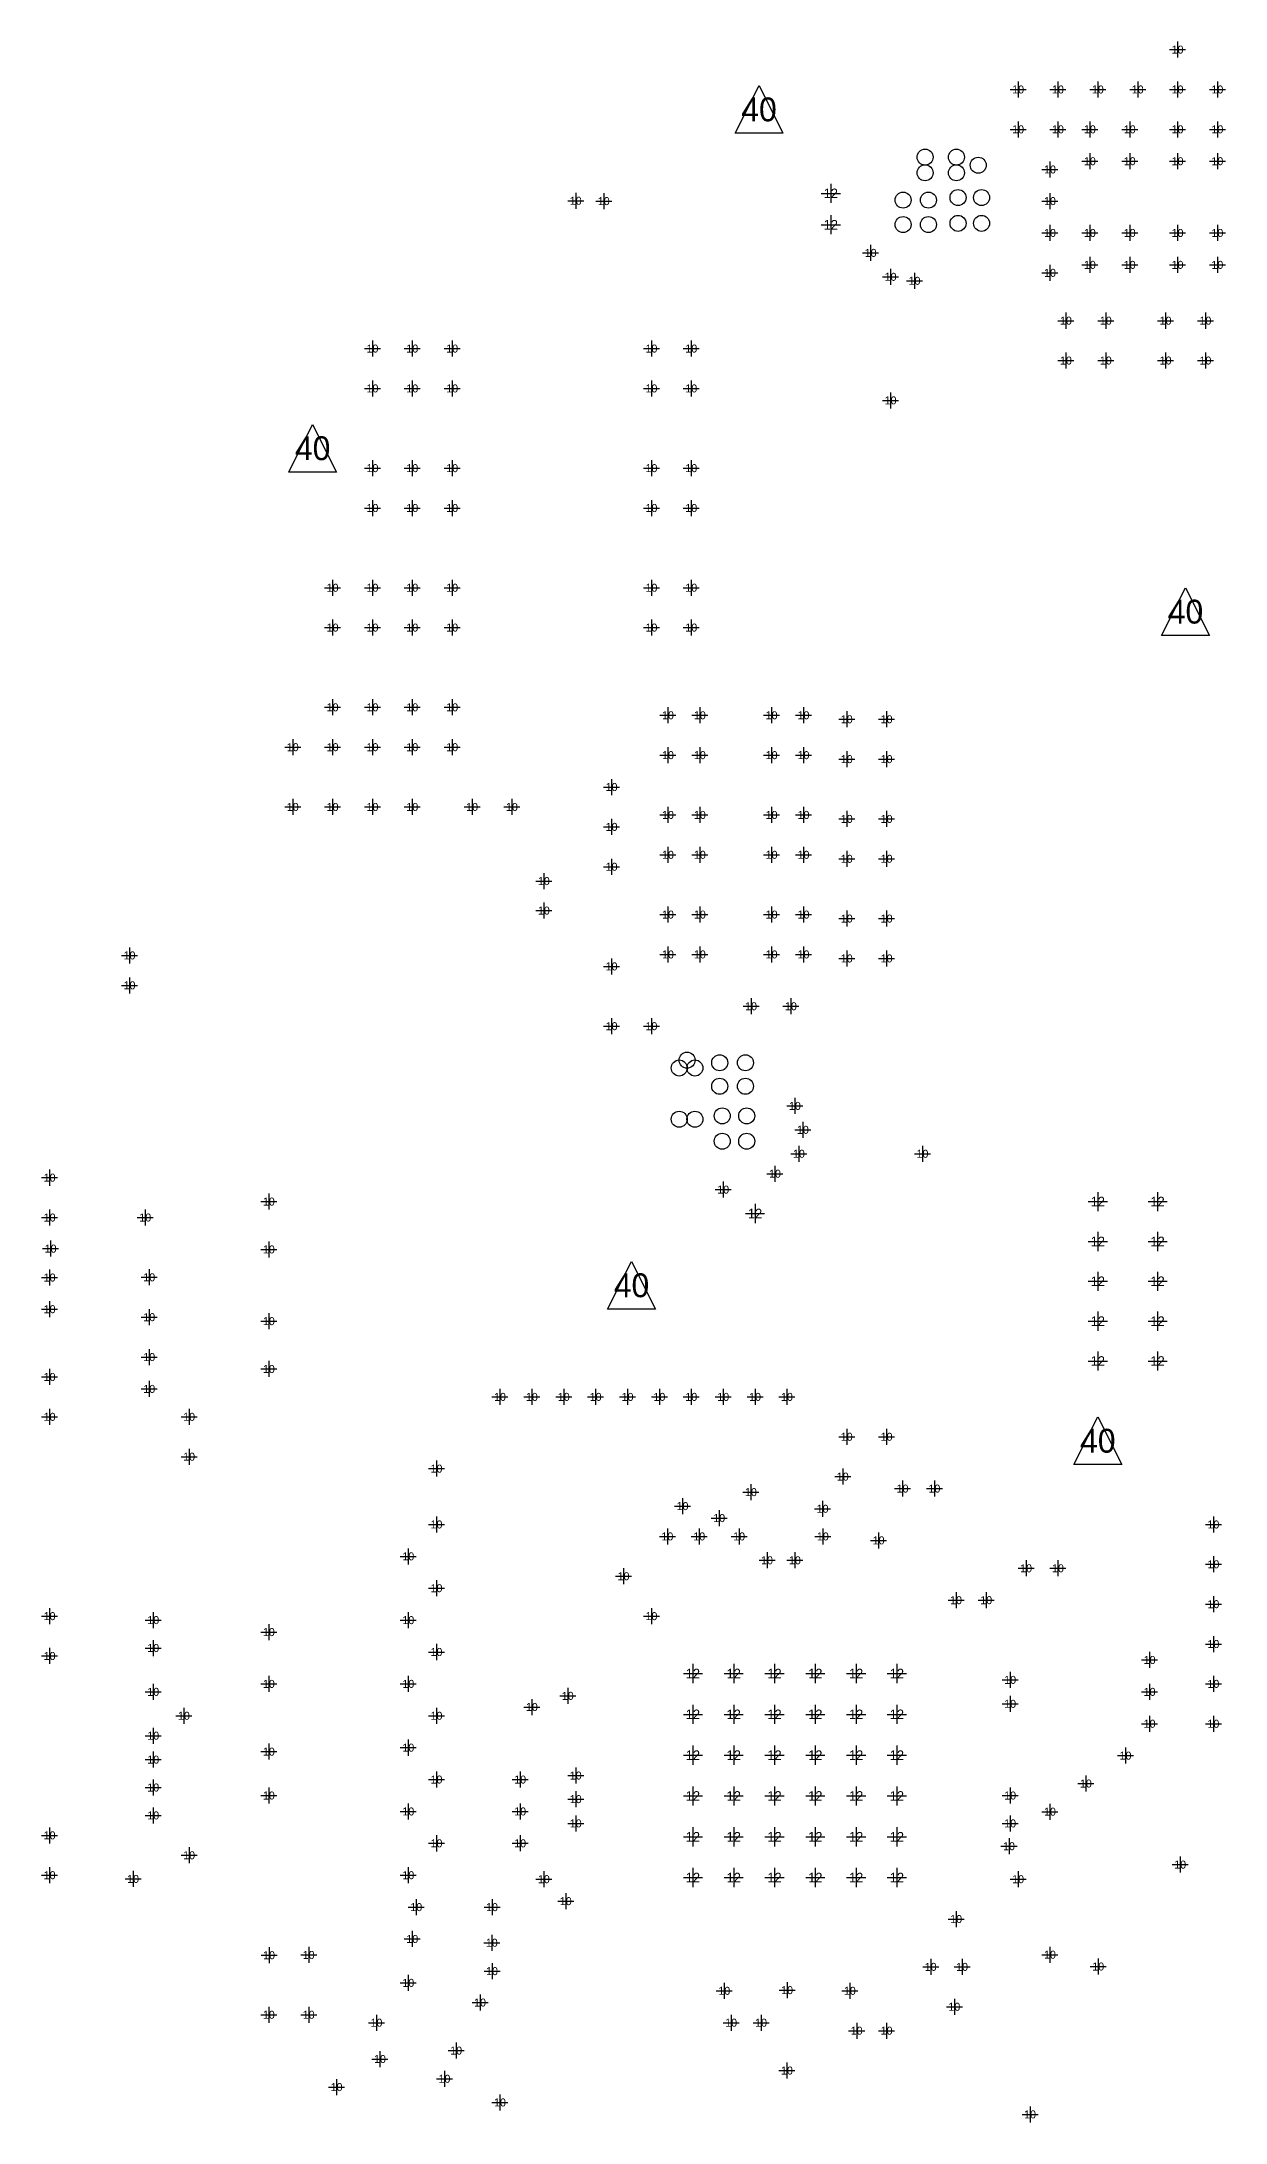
# Model space of a CAD drawing. Extents: x -13164 to 30582, y -10288 to 18382.
# Drawn here: x 917 to 2402, y 1020 to 3631 of the extents above; entities that cross this region are included whole.
import ezdxf
from ezdxf.enums import TextEntityAlignment as Align

# ---------------------------------------------------------------- set-up
doc = ezdxf.new("R2010")
doc.units = 0
doc.layers.add('MA_NCBACKDRILL-18-10', color=141, linetype='CONTINUOUS')
doc.layers.add('MA_NCLEGEND-1-18', color=7, linetype='CONTINUOUS')

# ---------------------------------------------------------------- blocks, each defined once
blk = doc.blocks.new('FIGURE_CROSS')
for points in [[(-0.5, 0), (0.5, 0)], [(0, 0.5), (0, -0.5)]]:
    blk.add_lwpolyline(points)
blk = doc.blocks.new('FIGURE_CIRCLE')
blk.add_circle((0, 0), 0.5)
blk = doc.blocks.new('FIGURE_TRI')
blk.add_lwpolyline([(-0.5, -0.5), (0, 0.5), (0.5, -0.5)], close=True)

msp = doc.modelspace()

# ---------------------------------------------------------------- block references
at = {"layer": 'MA_NCBACKDRILL-18-10', "xscale": 20.079, "yscale": 20.079}
for name, p in [('FIGURE_CIRCLE', (2066.181, 3434.882)), ('FIGURE_CIRCLE', (2095.7, 3434.882)), ('FIGURE_CIRCLE', (2066.181, 3402.603)), ('FIGURE_CIRCLE', (2095.7, 3402.603)), ('FIGURE_CROSS', (2181.571, 3390.512)), ('FIGURE_CROSS', (2231.572, 3390.512)), ('FIGURE_CROSS', (2281.572, 3390.512)), ('FIGURE_CROSS', (2341.572, 3390.512)), ('FIGURE_CROSS', (2391.572, 3390.512)), ('FIGURE_CROSS', (2181.571, 3340.512)), ('FIGURE_CROSS', (2231.571, 3350.512)), ('FIGURE_CROSS', (2281.571, 3350.512)), ('FIGURE_CROSS', (2341.571, 3350.512)), ('FIGURE_CROSS', (2391.571, 3350.512)), ('FIGURE_CROSS', (2201.571, 3280.512)), ('FIGURE_CROSS', (2251.571, 3280.512)), ('FIGURE_CROSS', (2326.571, 3280.512)), ('FIGURE_CROSS', (2376.571, 3280.512)), ('FIGURE_CROSS', (2201.571, 3230.512)), ('FIGURE_CROSS', (2251.571, 3230.512)), ('FIGURE_CROSS', (2326.571, 3230.512)), ('FIGURE_CROSS', (2376.571, 3230.512)), ('FIGURE_CROSS', (1832.32, 2785.512)), ('FIGURE_CROSS', (1872.32, 2785.511)), ('FIGURE_CROSS', (1926.571, 2780.512)), ('FIGURE_CROSS', (1976.571, 2780.512)), ('FIGURE_CROSS', (1832.32, 2735.512)), ('FIGURE_CROSS', (1872.32, 2735.511)), ('FIGURE_CROSS', (1926.571, 2730.512)), ('FIGURE_CROSS', (1976.571, 2730.512)), ('FIGURE_CROSS', (1832.32, 2660.512)), ('FIGURE_CROSS', (1872.32, 2660.511)), ('FIGURE_CROSS', (1926.571, 2655.512)), ('FIGURE_CROSS', (1976.571, 2655.512)), ('FIGURE_CROSS', (1832.32, 2610.512)), ('FIGURE_CROSS', (1872.32, 2610.511)), ('FIGURE_CROSS', (1926.571, 2605.512)), ('FIGURE_CROSS', (1976.571, 2605.512)), ('FIGURE_CROSS', (1832.32, 2535.512)), ('FIGURE_CROSS', (1872.32, 2535.511)), ('FIGURE_CROSS', (1926.571, 2530.512)), ('FIGURE_CROSS', (1976.571, 2530.512)), ('FIGURE_CROSS', (1832.32, 2485.512)), ('FIGURE_CROSS', (1872.32, 2485.511)), ('FIGURE_CROSS', (1926.571, 2480.512)), ('FIGURE_CROSS', (1976.571, 2480.512))]:
    msp.add_blockref(name, p, dxfattribs=at)
at = {"layer": 'MA_NCLEGEND-1-18'}
for name, p, xscale, yscale in [('FIGURE_CROSS', (2341.571, 3620.512), 20.079, 20.079), ('FIGURE_CROSS', (2141.571, 3570.513), 20.079, 20.079), ('FIGURE_CROSS', (2191.571, 3570.513), 20.079, 20.079), ('FIGURE_CROSS', (2241.571, 3570.513), 20.079, 20.079), ('FIGURE_CROSS', (2291.571, 3570.513), 20.079, 20.079), ('FIGURE_CROSS', (2341.571, 3570.513), 20.079, 20.079), ('FIGURE_CROSS', (2391.571, 3570.513), 20.079, 20.079), ('FIGURE_TRI', (1816.571, 3545.512), 59.839, 59.839), ('FIGURE_CROSS', (2141.571, 3520.513), 20.079, 20.079), ('FIGURE_CROSS', (2191.571, 3520.513), 20.079, 20.079), ('FIGURE_CROSS', (2231.571, 3520.513), 20.079, 20.079), ('FIGURE_CROSS', (2281.571, 3520.513), 20.079, 20.079), ('FIGURE_CROSS', (2341.571, 3520.513), 20.079, 20.079), ('FIGURE_CROSS', (2391.571, 3520.513), 20.079, 20.079), ('FIGURE_CIRCLE', (2024.842, 3485.67), 20.079, 20.079), ('FIGURE_CIRCLE', (2024.842, 3465.981), 20.079, 20.079), ('FIGURE_CIRCLE', (2064.13, 3485.67), 20.079, 20.079), ('FIGURE_CIRCLE', (2064.13, 3465.981), 20.079, 20.079), ('FIGURE_CIRCLE', (2091.571, 3475.512), 20.079, 20.079), ('FIGURE_CROSS', (2181.571, 3470.201), 20.079, 20.079), ('FIGURE_CROSS', (2231.571, 3480.513), 20.079, 20.079), ('FIGURE_CROSS', (2281.571, 3480.513), 20.079, 20.079), ('FIGURE_CROSS', (2341.571, 3480.513), 20.079, 20.079), ('FIGURE_CROSS', (2391.571, 3480.513), 20.079, 20.079), ('FIGURE_CROSS', (1906.571, 3440.201), 24.02, 24.02), ('FIGURE_CROSS', (1586.571, 3430.934), 20.079, 20.079), ('FIGURE_CROSS', (1621.697, 3430.509), 20.079, 20.079), ('FIGURE_CIRCLE', (1997.279, 3431.733), 20.079, 20.079), ('FIGURE_CIRCLE', (2029.09, 3431.733), 20.079, 20.079), ('FIGURE_CIRCLE', (2066.181, 3434.882), 20.079, 20.079), ('FIGURE_CIRCLE', (2095.7, 3434.882), 20.079, 20.079), ('FIGURE_CROSS', (2181.571, 3430.512), 20.079, 20.079), ('FIGURE_CROSS', (1906.571, 3400.823), 24.02, 24.02), ('FIGURE_CIRCLE', (1997.279, 3401.02), 20.079, 20.079), ('FIGURE_CIRCLE', (2029.09, 3401.02), 20.079, 20.079), ('FIGURE_CIRCLE', (2066.181, 3402.603), 20.079, 20.079), ('FIGURE_CIRCLE', (2095.7, 3402.603), 20.079, 20.079), ('FIGURE_CROSS', (2181.571, 3390.512), 20.079, 20.079), ('FIGURE_CROSS', (2231.572, 3390.512), 20.079, 20.079), ('FIGURE_CROSS', (2281.572, 3390.512), 20.079, 20.079), ('FIGURE_CROSS', (2341.572, 3390.512), 20.079, 20.079), ('FIGURE_CROSS', (2391.572, 3390.512), 20.079, 20.079), ('FIGURE_CROSS', (1956.571, 3365.512), 20.079, 20.079), ('FIGURE_CROSS', (1981.571, 3335.512), 20.079, 20.079), ('FIGURE_CROSS', (2181.571, 3340.512), 20.079, 20.079), ('FIGURE_CROSS', (2231.571, 3350.512), 20.079, 20.079), ('FIGURE_CROSS', (2281.571, 3350.512), 20.079, 20.079), ('FIGURE_CROSS', (2341.571, 3350.512), 20.079, 20.079), ('FIGURE_CROSS', (2391.571, 3350.512), 20.079, 20.079), ('FIGURE_CROSS', (2011.571, 3330.512), 20.079, 20.079), ('FIGURE_CROSS', (2201.571, 3280.512), 20.079, 20.079), ('FIGURE_CROSS', (2251.571, 3280.512), 20.079, 20.079), ('FIGURE_CROSS', (2326.571, 3280.512), 20.079, 20.079), ('FIGURE_CROSS', (2376.571, 3280.512), 20.079, 20.079), ('FIGURE_CROSS', (1331.571, 3245.512), 20.079, 20.079), ('FIGURE_CROSS', (1381.571, 3245.512), 20.079, 20.079), ('FIGURE_CROSS', (1431.572, 3245.511), 20.079, 20.079), ('FIGURE_CROSS', (1681.571, 3245.511), 20.079, 20.079), ('FIGURE_CROSS', (1731.571, 3245.511), 20.079, 20.079), ('FIGURE_CROSS', (2201.571, 3230.512), 20.079, 20.079), ('FIGURE_CROSS', (2251.571, 3230.512), 20.079, 20.079), ('FIGURE_CROSS', (2326.571, 3230.512), 20.079, 20.079), ('FIGURE_CROSS', (2376.571, 3230.512), 20.079, 20.079), ('FIGURE_CROSS', (1331.571, 3195.512), 20.079, 20.079), ('FIGURE_CROSS', (1381.571, 3195.512), 20.079, 20.079), ('FIGURE_CROSS', (1431.571, 3195.512), 20.079, 20.079), ('FIGURE_CROSS', (1681.571, 3195.511), 20.079, 20.079), ('FIGURE_CROSS', (1731.571, 3195.511), 20.079, 20.079), ('FIGURE_CROSS', (1981.571, 3180.512), 20.079, 20.079), ('FIGURE_TRI', (1256.572, 3120.511), 59.839, 59.839), ('FIGURE_CROSS', (1331.571, 3095.512), 20.079, 20.079), ('FIGURE_CROSS', (1381.571, 3095.512), 20.079, 20.079), ('FIGURE_CROSS', (1431.571, 3095.512), 20.079, 20.079), ('FIGURE_CROSS', (1681.571, 3095.511), 20.079, 20.079), ('FIGURE_CROSS', (1731.571, 3095.511), 20.079, 20.079), ('FIGURE_CROSS', (1331.571, 3045.512), 20.079, 20.079), ('FIGURE_CROSS', (1381.571, 3045.512), 20.079, 20.079), ('FIGURE_CROSS', (1431.571, 3045.512), 20.079, 20.079), ('FIGURE_CROSS', (1681.571, 3045.511), 20.079, 20.079), ('FIGURE_CROSS', (1731.571, 3045.511), 20.079, 20.079), ('FIGURE_CROSS', (1281.571, 2945.512), 20.079, 20.079), ('FIGURE_CROSS', (1331.571, 2945.512), 20.079, 20.079), ('FIGURE_CROSS', (1381.571, 2945.512), 20.079, 20.079), ('FIGURE_CROSS', (1431.571, 2945.512), 20.079, 20.079), ('FIGURE_CROSS', (1681.571, 2945.511), 20.079, 20.079), ('FIGURE_CROSS', (1731.571, 2945.511), 20.079, 20.079), ('FIGURE_TRI', (2351.571, 2915.511), 59.839, 59.839), ('FIGURE_CROSS', (1281.571, 2895.512), 20.079, 20.079), ('FIGURE_CROSS', (1331.571, 2895.512), 20.079, 20.079), ('FIGURE_CROSS', (1381.571, 2895.512), 20.079, 20.079), ('FIGURE_CROSS', (1431.571, 2895.512), 20.079, 20.079), ('FIGURE_CROSS', (1681.571, 2895.511), 20.079, 20.079), ('FIGURE_CROSS', (1731.571, 2895.511), 20.079, 20.079), ('FIGURE_CROSS', (1281.571, 2795.512), 20.079, 20.079), ('FIGURE_CROSS', (1331.571, 2795.512), 20.079, 20.079), ('FIGURE_CROSS', (1381.571, 2795.512), 20.079, 20.079), ('FIGURE_CROSS', (1431.571, 2795.512), 20.079, 20.079), ('FIGURE_CROSS', (1702.319, 2785.511), 20.079, 20.079), ('FIGURE_CROSS', (1742.319, 2785.511), 20.079, 20.079), ('FIGURE_CROSS', (1832.32, 2785.512), 20.079, 20.079), ('FIGURE_CROSS', (1872.32, 2785.511), 20.079, 20.079), ('FIGURE_CROSS', (1926.571, 2780.512), 20.079, 20.079), ('FIGURE_CROSS', (1976.571, 2780.512), 20.079, 20.079), ('FIGURE_CROSS', (1231.571, 2745.512), 20.079, 20.079), ('FIGURE_CROSS', (1281.571, 2745.512), 20.079, 20.079), ('FIGURE_CROSS', (1331.571, 2745.512), 20.079, 20.079), ('FIGURE_CROSS', (1381.571, 2745.512), 20.079, 20.079), ('FIGURE_CROSS', (1431.571, 2745.512), 20.079, 20.079), ('FIGURE_CROSS', (1702.319, 2735.511), 20.079, 20.079), ('FIGURE_CROSS', (1742.319, 2735.511), 20.079, 20.079), ('FIGURE_CROSS', (1832.32, 2735.512), 20.079, 20.079), ('FIGURE_CROSS', (1872.32, 2735.511), 20.079, 20.079), ('FIGURE_CROSS', (1926.571, 2730.512), 20.079, 20.079), ('FIGURE_CROSS', (1976.571, 2730.512), 20.079, 20.079), ('FIGURE_CROSS', (1631.571, 2695.512), 20.079, 20.079), ('FIGURE_CROSS', (1231.571, 2670.512), 20.079, 20.079), ('FIGURE_CROSS', (1281.571, 2670.512), 20.079, 20.079), ('FIGURE_CROSS', (1331.571, 2670.512), 20.079, 20.079), ('FIGURE_CROSS', (1381.571, 2670.512), 20.079, 20.079), ('FIGURE_CROSS', (1456.571, 2670.512), 20.079, 20.079), ('FIGURE_CROSS', (1506.571, 2670.512), 20.079, 20.079), ('FIGURE_CROSS', (1702.319, 2660.511), 20.079, 20.079), ('FIGURE_CROSS', (1742.319, 2660.511), 20.079, 20.079), ('FIGURE_CROSS', (1832.32, 2660.512), 20.079, 20.079), ('FIGURE_CROSS', (1872.32, 2660.511), 20.079, 20.079), ('FIGURE_CROSS', (1926.571, 2655.512), 20.079, 20.079), ('FIGURE_CROSS', (1976.571, 2655.512), 20.079, 20.079), ('FIGURE_CROSS', (1631.571, 2645.512), 20.079, 20.079), ('FIGURE_CROSS', (1702.319, 2610.511), 20.079, 20.079), ('FIGURE_CROSS', (1742.319, 2610.511), 20.079, 20.079), ('FIGURE_CROSS', (1832.32, 2610.512), 20.079, 20.079), ('FIGURE_CROSS', (1872.32, 2610.511), 20.079, 20.079), ('FIGURE_CROSS', (1926.571, 2605.512), 20.079, 20.079), ('FIGURE_CROSS', (1976.571, 2605.512), 20.079, 20.079), ('FIGURE_CROSS', (1546.571, 2577.512), 20.079, 20.079), ('FIGURE_CROSS', (1631.571, 2595.512), 20.079, 20.079), ('FIGURE_CROSS', (1546.571, 2540.512), 20.079, 20.079), ('FIGURE_CROSS', (1702.319, 2535.511), 20.079, 20.079), ('FIGURE_CROSS', (1742.319, 2535.511), 20.079, 20.079), ('FIGURE_CROSS', (1832.32, 2535.512), 20.079, 20.079), ('FIGURE_CROSS', (1872.32, 2535.511), 20.079, 20.079), ('FIGURE_CROSS', (1926.571, 2530.512), 20.079, 20.079), ('FIGURE_CROSS', (1976.571, 2530.512), 20.079, 20.079), ('FIGURE_CROSS', (1026.806, 2484.276), 20.079, 20.079), ('FIGURE_CROSS', (1631.571, 2470.511), 20.079, 20.079), ('FIGURE_CROSS', (1702.319, 2485.511), 20.079, 20.079), ('FIGURE_CROSS', (1742.319, 2485.511), 20.079, 20.079), ('FIGURE_CROSS', (1832.32, 2485.512), 20.079, 20.079), ('FIGURE_CROSS', (1872.32, 2485.511), 20.079, 20.079), ('FIGURE_CROSS', (1926.571, 2480.512), 20.079, 20.079), ('FIGURE_CROSS', (1976.571, 2480.512), 20.079, 20.079), ('FIGURE_CROSS', (1026.806, 2446.746), 20.079, 20.079), ('FIGURE_CROSS', (1806.572, 2420.511), 20.079, 20.079), ('FIGURE_CROSS', (1856.572, 2420.511), 20.079, 20.079), ('FIGURE_CROSS', (1631.571, 2395.511), 20.079, 20.079), ('FIGURE_CROSS', (1681.571, 2395.511), 20.079, 20.079), ('FIGURE_CIRCLE', (1716.414, 2343.07), 20.079, 20.079), ('FIGURE_CIRCLE', (1726.253, 2352.908), 20.079, 20.079), ('FIGURE_CIRCLE', (1736.103, 2343.07), 20.079, 20.079), ('FIGURE_CIRCLE', (1767.202, 2349.64), 20.079, 20.079), ('FIGURE_CIRCLE', (1799.481, 2349.64), 20.079, 20.079), ('FIGURE_CIRCLE', (1767.202, 2320.121), 20.079, 20.079), ('FIGURE_CIRCLE', (1799.481, 2320.121), 20.079, 20.079), ('FIGURE_CROSS', (1861.572, 2295.511), 20.079, 20.079), ('FIGURE_CIRCLE', (1716.414, 2278.778), 20.079, 20.079), ('FIGURE_CIRCLE', (1736.103, 2278.778), 20.079, 20.079), ('FIGURE_CIRCLE', (1770.351, 2283.03), 20.079, 20.079), ('FIGURE_CIRCLE', (1801.064, 2283.03), 20.079, 20.079), ('FIGURE_CROSS', (1871.572, 2265.511), 20.079, 20.079), ('FIGURE_CIRCLE', (1770.351, 2251.219), 20.079, 20.079), ('FIGURE_CIRCLE', (1801.064, 2251.219), 20.079, 20.079), ('FIGURE_CROSS', (1866.572, 2235.511), 20.079, 20.079), ('FIGURE_CROSS', (2021.57, 2235.511), 20.079, 20.079), ('FIGURE_CROSS', (1836.572, 2210.511), 20.079, 20.079), ('FIGURE_CROSS', (926.571, 2205.512), 20.079, 20.079), ('FIGURE_CROSS', (1771.571, 2190.512), 20.079, 20.079), ('FIGURE_CROSS', (1201.571, 2175.512), 20.079, 20.079), ('FIGURE_CROSS', (1811.571, 2160.512), 24.02, 24.02), ('FIGURE_CROSS', (2241.571, 2175.512), 24.02, 24.02), ('FIGURE_CROSS', (2316.571, 2175.512), 24.02, 24.02), ('FIGURE_CROSS', (926.571, 2155.512), 20.079, 20.079), ('FIGURE_CROSS', (1046.571, 2155.512), 20.079, 20.079), ('FIGURE_CROSS', (927.798, 2116.46), 20.079, 20.079), ('FIGURE_CROSS', (1201.571, 2115.512), 20.079, 20.079), ('FIGURE_CROSS', (2241.571, 2125.512), 24.02, 24.02), ('FIGURE_CROSS', (2316.571, 2125.512), 24.02, 24.02), ('FIGURE_CROSS', (926.571, 2080.201), 20.079, 20.079), ('FIGURE_CROSS', (1051.571, 2080.512), 20.079, 20.079), ('FIGURE_TRI', (1656.572, 2070.511), 59.839, 59.839), ('FIGURE_CROSS', (2241.571, 2075.512), 24.02, 24.02), ('FIGURE_CROSS', (2316.571, 2075.512), 24.02, 24.02), ('FIGURE_CROSS', (926.571, 2040.512), 20.079, 20.079), ('FIGURE_CROSS', (1051.571, 2030.512), 20.079, 20.079), ('FIGURE_CROSS', (2241.571, 2025.512), 24.02, 24.02), ('FIGURE_CROSS', (2316.571, 2025.512), 24.02, 24.02), ('FIGURE_CROSS', (1201.571, 2025.512), 20.079, 20.079), ('FIGURE_CROSS', (1051.571, 1980.512), 20.079, 20.079), ('FIGURE_CROSS', (2241.571, 1975.512), 24.02, 24.02), ('FIGURE_CROSS', (2316.571, 1975.512), 24.02, 24.02), ('FIGURE_CROSS', (926.571, 1955.512), 20.079, 20.079), ('FIGURE_CROSS', (1201.571, 1965.512), 20.079, 20.079), ('FIGURE_CROSS', (1051.571, 1940.512), 20.079, 20.079), ('FIGURE_CROSS', (1491.57, 1930.512), 20.079, 20.079), ('FIGURE_CROSS', (1531.572, 1930.511), 20.079, 20.079), ('FIGURE_CROSS', (1571.571, 1930.512), 20.079, 20.079), ('FIGURE_CROSS', (1611.571, 1930.512), 20.079, 20.079), ('FIGURE_CROSS', (1651.571, 1930.512), 20.079, 20.079), ('FIGURE_CROSS', (1691.569, 1930.51), 20.079, 20.079), ('FIGURE_CROSS', (1731.571, 1930.512), 20.079, 20.079), ('FIGURE_CROSS', (1771.569, 1930.51), 20.079, 20.079), ('FIGURE_CROSS', (1811.573, 1930.51), 20.079, 20.079), ('FIGURE_CROSS', (1851.573, 1930.51), 20.079, 20.079), ('FIGURE_CROSS', (926.571, 1905.512), 20.079, 20.079), ('FIGURE_CROSS', (1101.571, 1905.512), 20.079, 20.079), ('FIGURE_TRI', (2241.571, 1875.512), 59.839, 59.839), ('FIGURE_CROSS', (1926.571, 1880.512), 20.079, 20.079), ('FIGURE_CROSS', (1976.571, 1880.512), 20.079, 20.079), ('FIGURE_CROSS', (1101.571, 1855.512), 20.079, 20.079), ('FIGURE_CROSS', (1411.882, 1840.512), 20.079, 20.079), ('FIGURE_CROSS', (1921.571, 1830.512), 20.079, 20.079), ('FIGURE_CROSS', (1720.571, 1793.512), 20.079, 20.079), ('FIGURE_CROSS', (1806.416, 1811.054), 20.079, 20.079), ('FIGURE_CROSS', (1996.571, 1815.512), 20.079, 20.079), ('FIGURE_CROSS', (2036.571, 1815.512), 20.079, 20.079), ('FIGURE_CROSS', (1411.882, 1770.511), 20.079, 20.079), ('FIGURE_CROSS', (1766.571, 1778.512), 20.079, 20.079), ('FIGURE_CROSS', (1896.261, 1790.202), 20.079, 20.079), ('FIGURE_CROSS', (2386.571, 1770.512), 20.079, 20.079), ('FIGURE_CROSS', (1701.571, 1755.512), 20.079, 20.079), ('FIGURE_CROSS', (1741.571, 1755.512), 20.079, 20.079), ('FIGURE_CROSS', (1791.571, 1755.512), 20.079, 20.079), ('FIGURE_CROSS', (1896.571, 1755.512), 20.079, 20.079), ('FIGURE_CROSS', (1966.571, 1750.512), 20.079, 20.079), ('FIGURE_CROSS', (1376.572, 1730.511), 20.079, 20.079), ('FIGURE_CROSS', (1826.571, 1725.512), 20.079, 20.079), ('FIGURE_CROSS', (1861.571, 1725.512), 20.079, 20.079), ('FIGURE_CROSS', (2151.571, 1715.512), 20.079, 20.079), ('FIGURE_CROSS', (2191.571, 1715.512), 20.079, 20.079), ('FIGURE_CROSS', (2386.571, 1720.512), 20.079, 20.079), ('FIGURE_CROSS', (1411.882, 1690.514), 20.079, 20.079), ('FIGURE_CROSS', (1646.571, 1705.512), 20.079, 20.079), ('FIGURE_CROSS', (2063.712, 1675.512), 20.079, 20.079), ('FIGURE_CROSS', (2101.571, 1675.512), 20.079, 20.079), ('FIGURE_CROSS', (2386.571, 1670.512), 20.079, 20.079), ('FIGURE_CROSS', (926.571, 1655.512), 20.079, 20.079), ('FIGURE_CROSS', (1056.571, 1650.512), 20.079, 20.079), ('FIGURE_CROSS', (1201.571, 1635.512), 20.079, 20.079), ('FIGURE_CROSS', (1376.571, 1650.513), 20.079, 20.079), ('FIGURE_CROSS', (1681.571, 1655.512), 20.079, 20.079), ('FIGURE_CROSS', (1056.571, 1615.512), 20.079, 20.079), ('FIGURE_CROSS', (1411.882, 1610.512), 20.079, 20.079), ('FIGURE_CROSS', (2386.571, 1620.512), 20.079, 20.079), ('FIGURE_CROSS', (926.571, 1605.512), 20.079, 20.079), ('FIGURE_CROSS', (1733.621, 1583.463), 24.02, 24.02), ('FIGURE_CROSS', (1784.798, 1583.463), 24.02, 24.02), ('FIGURE_CROSS', (1835.979, 1583.463), 24.02, 24.02), ('FIGURE_CROSS', (1887.161, 1583.463), 24.02, 24.02), ('FIGURE_CROSS', (1938.342, 1583.463), 24.02, 24.02), ('FIGURE_CROSS', (1989.519, 1583.463), 24.02, 24.02), ('FIGURE_CROSS', (2306.571, 1600.512), 20.079, 20.079), ('FIGURE_CROSS', (1056.571, 1560.512), 20.079, 20.079), ('FIGURE_CROSS', (1201.571, 1570.512), 20.079, 20.079), ('FIGURE_CROSS', (1376.571, 1570.512), 20.079, 20.079), ('FIGURE_CROSS', (2131.571, 1575.512), 20.079, 20.079), ('FIGURE_CROSS', (2306.571, 1560.512), 20.079, 20.079), ('FIGURE_CROSS', (2386.571, 1570.512), 20.079, 20.079), ('FIGURE_CROSS', (1095.071, 1530.512), 20.079, 20.079), ('FIGURE_CROSS', (1411.882, 1530.512), 20.079, 20.079), ('FIGURE_CROSS', (1531.571, 1541.512), 20.079, 20.079), ('FIGURE_CROSS', (1576.571, 1555.512), 20.079, 20.079), ('FIGURE_CROSS', (1733.621, 1532.286), 24.02, 24.02), ('FIGURE_CROSS', (1784.798, 1532.286), 24.02, 24.02), ('FIGURE_CROSS', (1835.979, 1532.286), 24.02, 24.02), ('FIGURE_CROSS', (1887.161, 1532.286), 24.02, 24.02), ('FIGURE_CROSS', (1938.342, 1532.286), 24.02, 24.02), ('FIGURE_CROSS', (1989.519, 1532.286), 24.02, 24.02), ('FIGURE_CROSS', (2131.571, 1545.512), 20.079, 20.079), ('FIGURE_CROSS', (1056.571, 1505.512), 20.079, 20.079), ('FIGURE_CROSS', (2306.571, 1520.512), 20.079, 20.079), ('FIGURE_CROSS', (2386.571, 1520.512), 20.079, 20.079), ('FIGURE_CROSS', (1201.571, 1485.512), 20.079, 20.079), ('FIGURE_CROSS', (1376.571, 1490.512), 20.079, 20.079), ('FIGURE_CROSS', (1733.621, 1481.105), 24.02, 24.02), ('FIGURE_CROSS', (1784.798, 1481.105), 24.02, 24.02), ('FIGURE_CROSS', (1835.979, 1481.105), 24.02, 24.02), ('FIGURE_CROSS', (1887.161, 1481.105), 24.02, 24.02), ('FIGURE_CROSS', (1938.342, 1481.105), 24.02, 24.02), ('FIGURE_CROSS', (1989.519, 1481.105), 24.02, 24.02), ('FIGURE_CROSS', (2276.26, 1480.512), 20.079, 20.079), ('FIGURE_CROSS', (1056.571, 1475.512), 20.079, 20.079), ('FIGURE_CROSS', (1586.571, 1455.512), 20.079, 20.079), ('FIGURE_CROSS', (1056.571, 1440.512), 20.079, 20.079), ('FIGURE_CROSS', (1201.571, 1430.512), 20.079, 20.079), ('FIGURE_CROSS', (1411.882, 1450.511), 20.079, 20.079), ('FIGURE_CROSS', (1516.88, 1450.512), 20.079, 20.079), ('FIGURE_CROSS', (1586.571, 1425.983), 20.079, 20.079), ('FIGURE_CROSS', (1733.621, 1429.923), 24.02, 24.02), ('FIGURE_CROSS', (1784.798, 1429.923), 24.02, 24.02), ('FIGURE_CROSS', (1835.979, 1429.923), 24.02, 24.02), ('FIGURE_CROSS', (1887.161, 1429.923), 24.02, 24.02), ('FIGURE_CROSS', (1938.342, 1429.923), 24.02, 24.02), ('FIGURE_CROSS', (1989.519, 1429.923), 24.02, 24.02), ('FIGURE_CROSS', (2131.571, 1430.512), 20.079, 20.079), ('FIGURE_CROSS', (2226.569, 1445.514), 20.079, 20.079), ('FIGURE_CROSS', (1056.571, 1405.512), 20.079, 20.079), ('FIGURE_CROSS', (1376.572, 1410.513), 20.079, 20.079), ('FIGURE_CROSS', (1516.881, 1410.513), 20.079, 20.079), ('FIGURE_CROSS', (2181.571, 1410.202), 20.079, 20.079), ('FIGURE_CROSS', (926.571, 1380.512), 20.079, 20.079), ('FIGURE_CROSS', (1586.571, 1395.512), 20.079, 20.079), ('FIGURE_CROSS', (1733.621, 1378.742), 24.02, 24.02), ('FIGURE_CROSS', (1784.798, 1378.742), 24.02, 24.02), ('FIGURE_CROSS', (1835.979, 1378.742), 24.02, 24.02), ('FIGURE_CROSS', (1887.161, 1378.742), 24.02, 24.02), ('FIGURE_CROSS', (1938.342, 1378.742), 24.02, 24.02), ('FIGURE_CROSS', (1989.519, 1378.742), 24.02, 24.02), ('FIGURE_CROSS', (2131.571, 1395.512), 20.079, 20.079), ('FIGURE_CROSS', (1101.571, 1355.512), 20.079, 20.079), ('FIGURE_CROSS', (1411.882, 1370.511), 20.079, 20.079), ('FIGURE_CROSS', (1516.88, 1370.514), 20.079, 20.079), ('FIGURE_CROSS', (2130.148, 1366.935), 20.079, 20.079), ('FIGURE_CROSS', (926.571, 1330.512), 20.079, 20.079), ('FIGURE_CROSS', (1031.26, 1325.823), 20.079, 20.079), ('FIGURE_CROSS', (1376.57, 1330.513), 20.079, 20.079), ('FIGURE_CROSS', (1546.571, 1325.512), 20.079, 20.079), ('FIGURE_CROSS', (1733.621, 1327.565), 24.02, 24.02), ('FIGURE_CROSS', (1784.798, 1327.565), 24.02, 24.02), ('FIGURE_CROSS', (1835.979, 1327.565), 24.02, 24.02), ('FIGURE_CROSS', (1887.161, 1327.565), 24.02, 24.02), ('FIGURE_CROSS', (1938.342, 1327.565), 24.02, 24.02), ('FIGURE_CROSS', (1989.519, 1327.565), 24.02, 24.02), ('FIGURE_CROSS', (2141.571, 1325.512), 20.079, 20.079), ('FIGURE_CROSS', (2344.873, 1343.814), 20.079, 20.079), ('FIGURE_CROSS', (1574.067, 1298.008), 20.079, 20.079), ('FIGURE_CROSS', (1386.571, 1290.512), 20.079, 20.079), ('FIGURE_CROSS', (1481.569, 1290.514), 20.079, 20.079), ('FIGURE_CROSS', (2063.823, 1275.512), 20.079, 20.079), ('FIGURE_CROSS', (1381.571, 1250.512), 20.079, 20.079), ('FIGURE_CROSS', (1481.26, 1245.823), 20.079, 20.079), ('FIGURE_CROSS', (1201.882, 1230.201), 20.079, 20.079), ('FIGURE_CROSS', (1251.571, 1230.512), 20.079, 20.079), ('FIGURE_CROSS', (2181.57, 1230.822), 20.079, 20.079), ('FIGURE_CROSS', (1376.571, 1195.512), 20.079, 20.079), ('FIGURE_CROSS', (1481.571, 1210.2), 20.079, 20.079), ('FIGURE_CROSS', (2031.882, 1215.512), 20.079, 20.079), ('FIGURE_CROSS', (2071.26, 1215.512), 20.079, 20.079), ('FIGURE_CROSS', (2242.042, 1215.983), 20.079, 20.079), ('FIGURE_CROSS', (1466.571, 1170.822), 20.079, 20.079), ('FIGURE_CROSS', (1772.991, 1185.512), 20.079, 20.079), ('FIGURE_CROSS', (1851.731, 1186.358), 20.079, 20.079), ('FIGURE_CROSS', (1930.472, 1185.512), 20.079, 20.079), ('FIGURE_CROSS', (2061.571, 1165.512), 20.079, 20.079), ('FIGURE_CROSS', (1201.571, 1155.512), 20.079, 20.079), ('FIGURE_CROSS', (1251.571, 1155.512), 20.079, 20.079), ('FIGURE_CROSS', (1336.571, 1145.512), 20.079, 20.079), ('FIGURE_CROSS', (1781.571, 1145.512), 20.079, 20.079), ('FIGURE_CROSS', (1819.101, 1145.512), 20.079, 20.079), ('FIGURE_CROSS', (1939.041, 1135.512), 20.079, 20.079), ('FIGURE_CROSS', (1976.571, 1135.512), 20.079, 20.079), ('FIGURE_CROSS', (1341.018, 1099.959), 20.079, 20.079), ('FIGURE_CROSS', (1436.571, 1110.511), 20.079, 20.079), ('FIGURE_CROSS', (1286.571, 1064.724), 20.079, 20.079), ('FIGURE_CROSS', (1421.881, 1075.202), 20.079, 20.079), ('FIGURE_CROSS', (1851.57, 1085.513), 20.079, 20.079), ('FIGURE_CROSS', (1491.57, 1045.511), 20.079, 20.079), ('FIGURE_CROSS', (2156.571, 1030.512), 20.079, 20.079)]:
    msp.add_blockref(name, p, dxfattribs=dict(at, xscale=xscale, yscale=yscale))

# ---------------------------------------------------------------- texts
at = {"layer": 'MA_NCBACKDRILL-18-10'}
for p in [(2181.571, 3390.512), (2231.572, 3390.512), (2281.572, 3390.512), (2341.572, 3390.512), (2391.572, 3390.512), (2181.571, 3340.512), (2231.571, 3350.512), (2281.571, 3350.512), (2341.571, 3350.512), (2391.571, 3350.512), (2201.571, 3280.512), (2251.571, 3280.512), (2326.571, 3280.512), (2376.571, 3280.512), (2201.571, 3230.512), (2251.571, 3230.512), (2326.571, 3230.512), (2376.571, 3230.512), (1832.32, 2785.512), (1872.32, 2785.511), (1926.571, 2780.512), (1976.571, 2780.512), (1832.32, 2735.512), (1872.32, 2735.511), (1926.571, 2730.512), (1976.571, 2730.512), (1832.32, 2660.512), (1872.32, 2660.511), (1926.571, 2655.512), (1976.571, 2655.512), (1832.32, 2610.512), (1872.32, 2610.511), (1926.571, 2605.512), (1976.571, 2605.512), (1832.32, 2535.512), (1872.32, 2535.511), (1926.571, 2530.512), (1976.571, 2530.512), (1832.32, 2485.512), (1872.32, 2485.511), (1926.571, 2480.512), (1976.571, 2480.512)]:
    msp.add_text('10', height=10.0395, dxfattribs=at).set_placement(p, align=Align.MIDDLE_CENTER)
at = {"layer": 'MA_NCLEGEND-1-18'}
for s, height, p in [('10', 10.0395, (2341.571, 3620.512)), ('40', 29.9195, (1816.571, 3545.512)), ('10', 10.0395, (2141.571, 3570.513)), ('10', 10.0395, (2191.571, 3570.513)), ('10', 10.0395, (2241.571, 3570.513)), ('10', 10.0395, (2291.571, 3570.513)), ('10', 10.0395, (2341.571, 3570.513)), ('10', 10.0395, (2391.571, 3570.513)), ('10', 10.0395, (2141.571, 3520.513)), ('10', 10.0395, (2191.571, 3520.513)), ('10', 10.0395, (2231.571, 3520.513)), ('10', 10.0395, (2281.571, 3520.513)), ('10', 10.0395, (2341.571, 3520.513)), ('10', 10.0395, (2391.571, 3520.513)), ('10', 10.0395, (2181.571, 3470.201)), ('10', 10.0395, (2231.571, 3480.513)), ('10', 10.0395, (2281.571, 3480.513)), ('10', 10.0395, (2341.571, 3480.513)), ('10', 10.0395, (2391.571, 3480.513)), ('12', 12.01, (1906.571, 3440.201)), ('10', 10.0395, (1586.571, 3430.934)), ('10', 10.0395, (1621.697, 3430.509)), ('10', 10.0395, (2181.571, 3430.512)), ('12', 12.01, (1906.571, 3400.823)), ('10', 10.0395, (2181.571, 3390.512)), ('10', 10.0395, (2231.572, 3390.512)), ('10', 10.0395, (2281.572, 3390.512)), ('10', 10.0395, (2341.572, 3390.512)), ('10', 10.0395, (2391.572, 3390.512)), ('10', 10.0395, (1956.571, 3365.512)), ('10', 10.0395, (2181.571, 3340.512)), ('10', 10.0395, (2231.571, 3350.512)), ('10', 10.0395, (2281.571, 3350.512)), ('10', 10.0395, (2341.571, 3350.512)), ('10', 10.0395, (2391.571, 3350.512)), ('10', 10.0395, (1981.571, 3335.512)), ('10', 10.0395, (2011.571, 3330.512)), ('10', 10.0395, (2201.571, 3280.512)), ('10', 10.0395, (2251.571, 3280.512)), ('10', 10.0395, (2326.571, 3280.512)), ('10', 10.0395, (2376.571, 3280.512)), ('10', 10.0395, (1331.571, 3245.512)), ('10', 10.0395, (1381.571, 3245.512)), ('10', 10.0395, (1431.572, 3245.511)), ('10', 10.0395, (1681.571, 3245.511)), ('10', 10.0395, (1731.571, 3245.511)), ('10', 10.0395, (2201.571, 3230.512)), ('10', 10.0395, (2251.571, 3230.512)), ('10', 10.0395, (2326.571, 3230.512)), ('10', 10.0395, (2376.571, 3230.512)), ('10', 10.0395, (1331.571, 3195.512)), ('10', 10.0395, (1381.571, 3195.512)), ('10', 10.0395, (1431.571, 3195.512)), ('10', 10.0395, (1681.571, 3195.511)), ('10', 10.0395, (1731.571, 3195.511)), ('10', 10.0395, (1981.571, 3180.512)), ('40', 29.9195, (1256.572, 3120.511)), ('10', 10.0395, (1331.571, 3095.512)), ('10', 10.0395, (1381.571, 3095.512)), ('10', 10.0395, (1431.571, 3095.512)), ('10', 10.0395, (1681.571, 3095.511)), ('10', 10.0395, (1731.571, 3095.511)), ('10', 10.0395, (1331.571, 3045.512)), ('10', 10.0395, (1381.571, 3045.512)), ('10', 10.0395, (1431.571, 3045.512)), ('10', 10.0395, (1681.571, 3045.511)), ('10', 10.0395, (1731.571, 3045.511)), ('10', 10.0395, (1281.571, 2945.512)), ('10', 10.0395, (1331.571, 2945.512)), ('10', 10.0395, (1381.571, 2945.512)), ('10', 10.0395, (1431.571, 2945.512)), ('10', 10.0395, (1681.571, 2945.511)), ('10', 10.0395, (1731.571, 2945.511)), ('40', 29.9195, (2351.571, 2915.511)), ('10', 10.0395, (1281.571, 2895.512)), ('10', 10.0395, (1331.571, 2895.512)), ('10', 10.0395, (1381.571, 2895.512)), ('10', 10.0395, (1431.571, 2895.512)), ('10', 10.0395, (1681.571, 2895.511)), ('10', 10.0395, (1731.571, 2895.511)), ('10', 10.0395, (1281.571, 2795.512)), ('10', 10.0395, (1331.571, 2795.512)), ('10', 10.0395, (1381.571, 2795.512)), ('10', 10.0395, (1431.571, 2795.512)), ('10', 10.0395, (1702.319, 2785.511)), ('10', 10.0395, (1742.319, 2785.511)), ('10', 10.0395, (1832.32, 2785.512)), ('10', 10.0395, (1872.32, 2785.511)), ('10', 10.0395, (1926.571, 2780.512)), ('10', 10.0395, (1976.571, 2780.512)), ('10', 10.0395, (1231.571, 2745.512)), ('10', 10.0395, (1281.571, 2745.512)), ('10', 10.0395, (1331.571, 2745.512)), ('10', 10.0395, (1381.571, 2745.512)), ('10', 10.0395, (1431.571, 2745.512)), ('10', 10.0395, (1702.319, 2735.511)), ('10', 10.0395, (1742.319, 2735.511)), ('10', 10.0395, (1832.32, 2735.512)), ('10', 10.0395, (1872.32, 2735.511)), ('10', 10.0395, (1926.571, 2730.512)), ('10', 10.0395, (1976.571, 2730.512)), ('10', 10.0395, (1631.571, 2695.512)), ('10', 10.0395, (1231.571, 2670.512)), ('10', 10.0395, (1281.571, 2670.512)), ('10', 10.0395, (1331.571, 2670.512)), ('10', 10.0395, (1381.571, 2670.512)), ('10', 10.0395, (1456.571, 2670.512)), ('10', 10.0395, (1506.571, 2670.512)), ('10', 10.0395, (1702.319, 2660.511)), ('10', 10.0395, (1742.319, 2660.511)), ('10', 10.0395, (1832.32, 2660.512)), ('10', 10.0395, (1872.32, 2660.511)), ('10', 10.0395, (1631.571, 2645.512)), ('10', 10.0395, (1926.571, 2655.512)), ('10', 10.0395, (1976.571, 2655.512)), ('10', 10.0395, (1702.319, 2610.511)), ('10', 10.0395, (1742.319, 2610.511)), ('10', 10.0395, (1832.32, 2610.512)), ('10', 10.0395, (1872.32, 2610.511)), ('10', 10.0395, (1926.571, 2605.512)), ('10', 10.0395, (1976.571, 2605.512)), ('10', 10.0395, (1631.571, 2595.512)), ('10', 10.0395, (1546.571, 2577.512)), ('10', 10.0395, (1546.571, 2540.512)), ('10', 10.0395, (1702.319, 2535.511)), ('10', 10.0395, (1742.319, 2535.511)), ('10', 10.0395, (1832.32, 2535.512)), ('10', 10.0395, (1872.32, 2535.511)), ('10', 10.0395, (1926.571, 2530.512)), ('10', 10.0395, (1976.571, 2530.512)), ('10', 10.0395, (1026.806, 2484.276)), ('10', 10.0395, (1702.319, 2485.511)), ('10', 10.0395, (1742.319, 2485.511)), ('10', 10.0395, (1832.32, 2485.512)), ('10', 10.0395, (1872.32, 2485.511)), ('10', 10.0395, (1926.571, 2480.512)), ('10', 10.0395, (1976.571, 2480.512)), ('10', 10.0395, (1631.571, 2470.511)), ('10', 10.0395, (1026.806, 2446.746)), ('10', 10.0395, (1806.572, 2420.511)), ('10', 10.0395, (1856.572, 2420.511)), ('10', 10.0395, (1631.571, 2395.511)), ('10', 10.0395, (1681.571, 2395.511)), ('10', 10.0395, (1861.572, 2295.511)), ('10', 10.0395, (1871.572, 2265.511)), ('10', 10.0395, (1866.572, 2235.511)), ('10', 10.0395, (2021.57, 2235.511)), ('10', 10.0395, (926.571, 2205.512)), ('10', 10.0395, (1771.571, 2190.512)), ('10', 10.0395, (1836.572, 2210.511)), ('10', 10.0395, (1201.571, 2175.512)), ('12', 12.01, (1811.571, 2160.512)), ('12', 12.01, (2241.571, 2175.512)), ('12', 12.01, (2316.571, 2175.512)), ('10', 10.0395, (926.571, 2155.512)), ('10', 10.0395, (1046.571, 2155.512)), ('10', 10.0395, (927.798, 2116.46)), ('10', 10.0395, (1201.571, 2115.512)), ('12', 12.01, (2241.571, 2125.512)), ('12', 12.01, (2316.571, 2125.512)), ('10', 10.0395, (926.571, 2080.201)), ('10', 10.0395, (1051.571, 2080.512)), ('40', 29.9195, (1656.572, 2070.511)), ('12', 12.01, (2241.571, 2075.512)), ('12', 12.01, (2316.571, 2075.512)), ('10', 10.0395, (926.571, 2040.512)), ('10', 10.0395, (1051.571, 2030.512)), ('10', 10.0395, (1201.571, 2025.512)), ('12', 12.01, (2241.571, 2025.512)), ('12', 12.01, (2316.571, 2025.512)), ('10', 10.0395, (1051.571, 1980.512)), ('10', 10.0395, (926.571, 1955.512)), ('10', 10.0395, (1201.571, 1965.512)), ('12', 12.01, (2241.571, 1975.512)), ('12', 12.01, (2316.571, 1975.512)), ('10', 10.0395, (1051.571, 1940.512)), ('10', 10.0395, (1491.57, 1930.512)), ('10', 10.0395, (1531.572, 1930.511)), ('10', 10.0395, (1571.571, 1930.512)), ('10', 10.0395, (1611.571, 1930.512)), ('10', 10.0395, (1651.571, 1930.512)), ('10', 10.0395, (1691.569, 1930.51)), ('10', 10.0395, (1731.571, 1930.512)), ('10', 10.0395, (1771.569, 1930.51)), ('10', 10.0395, (1811.573, 1930.51)), ('10', 10.0395, (1851.573, 1930.51)), ('10', 10.0395, (926.571, 1905.512)), ('10', 10.0395, (1101.571, 1905.512)), ('10', 10.0395, (1926.571, 1880.512)), ('10', 10.0395, (1976.571, 1880.512)), ('40', 29.9195, (2241.571, 1875.512)), ('10', 10.0395, (1101.571, 1855.512)), ('10', 10.0395, (1411.882, 1840.512)), ('10', 10.0395, (1921.571, 1830.512)), ('10', 10.0395, (1806.416, 1811.054)), ('10', 10.0395, (1996.571, 1815.512)), ('10', 10.0395, (2036.571, 1815.512)), ('10', 10.0395, (1411.882, 1770.511)), ('10', 10.0395, (1720.571, 1793.512)), ('10', 10.0395, (1766.571, 1778.512)), ('10', 10.0395, (1896.261, 1790.202)), ('10', 10.0395, (2386.571, 1770.512)), ('10', 10.0395, (1701.571, 1755.512)), ('10', 10.0395, (1741.571, 1755.512)), ('10', 10.0395, (1791.571, 1755.512)), ('10', 10.0395, (1896.571, 1755.512)), ('10', 10.0395, (1966.571, 1750.512)), ('10', 10.0395, (1376.572, 1730.511)), ('10', 10.0395, (1826.571, 1725.512)), ('10', 10.0395, (1861.571, 1725.512)), ('10', 10.0395, (2386.571, 1720.512)), ('10', 10.0395, (1646.571, 1705.512)), ('10', 10.0395, (2151.571, 1715.512)), ('10', 10.0395, (2191.571, 1715.512)), ('10', 10.0395, (1411.882, 1690.514)), ('10', 10.0395, (2063.712, 1675.512)), ('10', 10.0395, (2101.571, 1675.512)), ('10', 10.0395, (2386.571, 1670.512)), ('10', 10.0395, (926.571, 1655.512)), ('10', 10.0395, (1056.571, 1650.512)), ('10', 10.0395, (1376.571, 1650.513)), ('10', 10.0395, (1681.571, 1655.512)), ('10', 10.0395, (1056.571, 1615.512)), ('10', 10.0395, (1201.571, 1635.512)), ('10', 10.0395, (2386.571, 1620.512)), ('10', 10.0395, (926.571, 1605.512)), ('10', 10.0395, (1411.882, 1610.512)), ('10', 10.0395, (2306.571, 1600.512)), ('10', 10.0395, (1201.571, 1570.512)), ('10', 10.0395, (1376.571, 1570.512)), ('12', 12.01, (1733.621, 1583.463)), ('12', 12.01, (1784.798, 1583.463)), ('12', 12.01, (1835.979, 1583.463)), ('12', 12.01, (1887.161, 1583.463)), ('12', 12.01, (1938.342, 1583.463)), ('12', 12.01, (1989.519, 1583.463)), ('10', 10.0395, (2131.571, 1575.512)), ('10', 10.0395, (2386.571, 1570.512)), ('10', 10.0395, (1056.571, 1560.512)), ('10', 10.0395, (1531.571, 1541.512)), ('10', 10.0395, (1576.571, 1555.512)), ('10', 10.0395, (2131.571, 1545.512)), ('10', 10.0395, (2306.571, 1560.512)), ('10', 10.0395, (1095.071, 1530.512)), ('10', 10.0395, (1411.882, 1530.512)), ('12', 12.01, (1733.621, 1532.286)), ('12', 12.01, (1784.798, 1532.286)), ('12', 12.01, (1835.979, 1532.286)), ('12', 12.01, (1887.161, 1532.286)), ('12', 12.01, (1938.342, 1532.286)), ('12', 12.01, (1989.519, 1532.286)), ('10', 10.0395, (2306.571, 1520.512)), ('10', 10.0395, (2386.571, 1520.512)), ('10', 10.0395, (1056.571, 1505.512)), ('10', 10.0395, (1201.571, 1485.512)), ('10', 10.0395, (1376.571, 1490.512)), ('10', 10.0395, (1056.571, 1475.512)), ('12', 12.01, (1733.621, 1481.105)), ('12', 12.01, (1784.798, 1481.105)), ('12', 12.01, (1835.979, 1481.105)), ('12', 12.01, (1887.161, 1481.105)), ('12', 12.01, (1938.342, 1481.105)), ('12', 12.01, (1989.519, 1481.105)), ('10', 10.0395, (2276.26, 1480.512)), ('10', 10.0395, (1056.571, 1440.512)), ('10', 10.0395, (1201.571, 1430.512)), ('10', 10.0395, (1411.882, 1450.511)), ('10', 10.0395, (1516.88, 1450.512)), ('10', 10.0395, (1586.571, 1455.512)), ('12', 12.01, (1733.621, 1429.923)), ('12', 12.01, (1784.798, 1429.923)), ('12', 12.01, (1835.979, 1429.923)), ('12', 12.01, (1887.161, 1429.923)), ('12', 12.01, (1938.342, 1429.923)), ('12', 12.01, (1989.519, 1429.923)), ('10', 10.0395, (2131.571, 1430.512)), ('10', 10.0395, (2226.569, 1445.514)), ('10', 10.0395, (1056.571, 1405.512)), ('10', 10.0395, (1376.572, 1410.513)), ('10', 10.0395, (1516.881, 1410.513)), ('10', 10.0395, (1586.571, 1425.983)), ('10', 10.0395, (2181.571, 1410.202)), ('10', 10.0395, (926.571, 1380.512)), ('10', 10.0395, (1586.571, 1395.512)), ('12', 12.01, (1733.621, 1378.742)), ('12', 12.01, (1784.798, 1378.742)), ('12', 12.01, (1835.979, 1378.742)), ('12', 12.01, (1887.161, 1378.742)), ('12', 12.01, (1938.342, 1378.742)), ('12', 12.01, (1989.519, 1378.742)), ('10', 10.0395, (2131.571, 1395.512)), ('10', 10.0395, (1101.571, 1355.512)), ('10', 10.0395, (1411.882, 1370.511)), ('10', 10.0395, (1516.88, 1370.514)), ('10', 10.0395, (2130.148, 1366.935)), ('10', 10.0395, (926.571, 1330.512)), ('10', 10.0395, (1376.57, 1330.513)), ('12', 12.01, (1733.621, 1327.565)), ('12', 12.01, (1784.798, 1327.565)), ('12', 12.01, (1835.979, 1327.565)), ('12', 12.01, (1887.161, 1327.565)), ('12', 12.01, (1938.342, 1327.565)), ('12', 12.01, (1989.519, 1327.565)), ('10', 10.0395, (2344.873, 1343.814)), ('10', 10.0395, (1031.26, 1325.823)), ('10', 10.0395, (1546.571, 1325.512)), ('10', 10.0395, (2141.571, 1325.512)), ('10', 10.0395, (1386.571, 1290.512)), ('10', 10.0395, (1481.569, 1290.514)), ('10', 10.0395, (1574.067, 1298.008)), ('10', 10.0395, (2063.823, 1275.512)), ('10', 10.0395, (1381.571, 1250.512)), ('10', 10.0395, (1201.882, 1230.201)), ('10', 10.0395, (1251.571, 1230.512)), ('10', 10.0395, (1481.26, 1245.823)), ('10', 10.0395, (2181.57, 1230.822)), ('10', 10.0395, (1376.571, 1195.512)), ('10', 10.0395, (1481.571, 1210.2)), ('10', 10.0395, (2031.882, 1215.512)), ('10', 10.0395, (2071.26, 1215.512)), ('10', 10.0395, (2242.042, 1215.983)), ('10', 10.0395, (1466.571, 1170.822)), ('10', 10.0395, (1772.991, 1185.512)), ('10', 10.0395, (1851.731, 1186.358)), ('10', 10.0395, (1930.472, 1185.512)), ('10', 10.0395, (1201.571, 1155.512)), ('10', 10.0395, (1251.571, 1155.512)), ('10', 10.0395, (1336.571, 1145.512)), ('10', 10.0395, (1781.571, 1145.512)), ('10', 10.0395, (1819.101, 1145.512)), ('10', 10.0395, (2061.571, 1165.512)), ('10', 10.0395, (1939.041, 1135.512)), ('10', 10.0395, (1976.571, 1135.512)), ('10', 10.0395, (1341.018, 1099.959)), ('10', 10.0395, (1436.571, 1110.511)), ('10', 10.0395, (1421.881, 1075.202)), ('10', 10.0395, (1851.57, 1085.513)), ('10', 10.0395, (1286.571, 1064.724)), ('10', 10.0395, (1491.57, 1045.511)), ('10', 10.0395, (2156.571, 1030.512))]:
    msp.add_text(s, height=height, dxfattribs=at).set_placement(p, align=Align.MIDDLE_CENTER)

doc.saveas('drawing.dxf')
